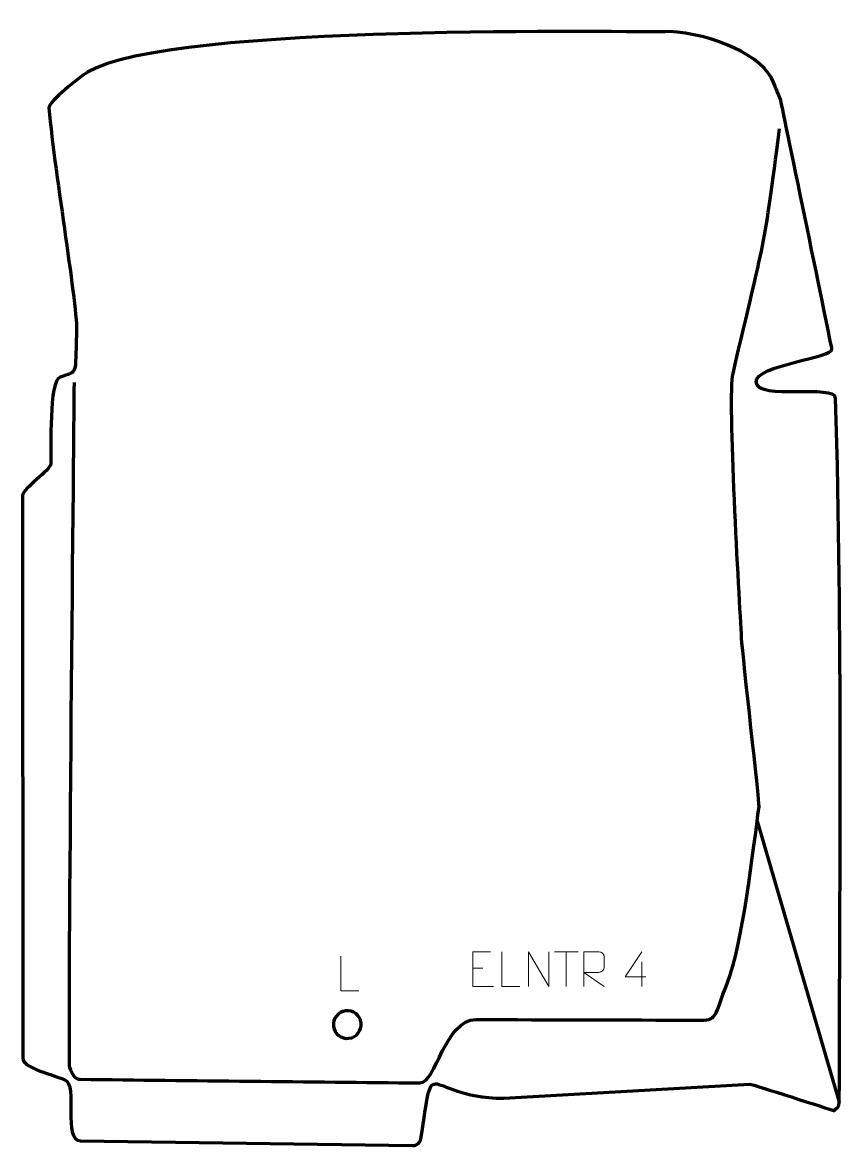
# Model space of a CAD drawing. Header units: millimetres. Extents: x -295 to 297, y -424 to 386.
import ezdxf

# ---------------------------------------------------------------- set-up
doc = ezdxf.new("R2010")
doc.units = ezdxf.units.MM
doc.header["$MEASUREMENT"] = 0
for name, color, linetype in [('layer 1', 7, 'Continuous'), ('layer 2', 7, 'Continuous'), ('layer 3', 7, 'Continuous')]:
    doc.layers.add(name, color=color, linetype=linetype)

msp = doc.modelspace()

# ---------------------------------------------------------------- linework, layer by layer
at = {"layer": 'layer 1', "color": 250, "lineweight": 9}
for points, knots in [([(-52.3206, -312.7104), (-52.3206, -312.7104), (-65.2697, -312.7104), (-65.2697, -312.7104), (-65.2697, -312.7104), (-65.2697, -312.7104), (-65.2697, -287.7568), (-65.2697, -287.7568)], [0, 0, 0, 0, 0.33333333, 0.33333333, 0.33333333, 0.33333333, 1, 1, 1, 1]), ([(42.7493, -284.5817), (42.7493, -284.5817), (29.8754, -284.5817), (29.8754, -284.5817), (29.8754, -284.5817), (29.8754, -284.5817), (29.8754, -309.5353), (29.8754, -309.5353), (29.8754, -309.5353), (29.8754, -309.5353), (44.7412, -309.5353), (44.7412, -309.5353)], [0, 0, 0, 0, 0.25, 0.25, 0.25, 0.25, 0.5, 0.5, 0.5, 0.5, 1, 1, 1, 1]), ([(63.7828, -309.5353), (63.7828, -309.5353), (50.8337, -309.5353), (50.8337, -309.5353), (50.8337, -309.5353), (50.8337, -309.5353), (50.8337, -284.5817), (50.8337, -284.5817)], [0, 0, 0, 0, 0.33333333, 0.33333333, 0.33333333, 0.33333333, 1, 1, 1, 1]), ([(69.9809, -309.5352), (69.9809, -309.5352), (69.9809, -284.5817), (69.9809, -284.5817), (69.9809, -284.5817), (69.9809, -284.5817), (84.6357, -309.5352), (84.6357, -309.5352), (84.6357, -309.5352), (84.6357, -309.5352), (84.6357, -284.5817), (84.6357, -284.5817)], [0, 0, 0, 0, 0.25, 0.25, 0.25, 0.25, 0.5, 0.5, 0.5, 0.5, 1, 1, 1, 1]), ([(109.9762, -309.5352), (109.9762, -309.5352), (109.9762, -284.5817), (109.9762, -284.5817), (109.9762, -284.5817), (113.571, -284.5817), (117.1665, -284.5817), (120.7617, -284.5817), (120.7617, -284.5817), (123.087, -284.6194), (124.6443, -286.1094), (124.6402, -288.4758), (124.6402, -288.4758), (124.6398, -290.5113), (124.6398, -293.5707), (124.6402, -295.6067), (124.6402, -295.6067), (124.6337, -297.4822), (122.8214, -299.424), (120.8119, -299.4431), (120.8119, -299.4431), (120.8119, -299.4431), (109.9762, -299.4431), (109.9762, -299.4431), (109.9762, -299.4431), (109.9762, -299.4431), (124.6309, -309.5352), (124.6309, -309.5352)], [0, 0, 0, 0, 0.125, 0.125, 0.125, 0.125, 0.25, 0.25, 0.25, 0.25, 0.375, 0.375, 0.375, 0.375, 0.5, 0.5, 0.5, 0.5, 0.625, 0.625, 0.625, 0.625, 0.75, 0.75, 0.75, 0.75, 1, 1, 1, 1]), ([(154.7191, -302.6419), (154.7191, -302.6419), (139.8974, -302.6419), (139.8974, -302.6419), (139.8974, -302.6419), (139.8974, -302.6419), (151.775, -284.5714), (151.775, -284.5714)], [0, 0, 0, 0, 0.33333333, 0.33333333, 0.33333333, 0.33333333, 1, 1, 1, 1])]:
    msp.add_open_spline(points, degree=3, knots=knots, dxfattribs=at)
for points in [[(88.8147, -284.6052), (88.8147, -284.6052), (105.8019, -284.6052), (105.8019, -284.6052)], [(97.3085, -309.5352), (97.3085, -309.5352), (97.3085, -284.5817), (97.3085, -284.5817)], [(29.8754, -296.4614), (29.8754, -296.4614), (37.0435, -296.4614), (37.0435, -296.4614)], [(151.775, -291.8808), (151.775, -291.8808), (151.775, -309.5455), (151.775, -309.5455)]]:
    msp.add_open_spline(points, degree=3, dxfattribs=at)
at = {"layer": 'layer 2', "color": 22, "lineweight": 158}
msp.add_open_spline([(171.6638, 379.3926), (202.3499, 378.0565), (239.7135, 362.2687), (247.1144, 342.2598), (247.1144, 342.2598), (249.8775, 334.7895), (247.0274, 342.4102), (251.8645, 330.3959), (251.8645, 330.3959), (252.4506, 328.9403), (285.6326, 166.885), (289.0065, 150.5005), (289.0065, 150.5005), (290.3831, 143.8156), (233.3794, 139.0783), (234.3166, 126.4901), (234.3166, 126.4901), (235.3442, 112.6877), (291.3568, 125.2938), (291.6561, 114.7945), (291.6561, 114.7945), (296.6171, -59.1973), (294.6607, -218.2544), (294.2808, -393.1775), (294.2808, -393.1775), (294.274, -396.3072), (292.4651, -397.4854), (290.4084, -399.2129), (290.4084, -399.2129), (287.719, -398.2485), (231.367, -380.2137), (229.8295, -379.9942), (229.8295, -379.9942), (229.8295, -379.9942), (52.3819, -390.2662), (52.3819, -390.2662), (52.3819, -390.2662), (21.0208, -389.9932), (8.889, -379.6722), (2.9246, -379.8447), (2.9246, -379.8447), (-2.3693, -379.9978), (-2.8051, -388.4169), (-7.5155, -419.4641), (-7.5155, -419.4641), (-7.9554, -422.3632), (-10.5607, -424.3648), (-13.4928, -424.3225), (-13.4928, -424.3225), (-13.4928, -424.3225), (-253.0705, -420.8578), (-253.0705, -420.8578), (-253.0705, -420.8578), (-266.5909, -420.6624), (-254.1569, -380.8296), (-264.8158, -376.7374), (-264.8158, -376.7374), (-277.4503, -371.8868), (-294.7045, -367.9622), (-294.7089, -361.1967), (-294.7089, -361.1967), (-294.7089, -361.1967), (-294.9793, 44.7336), (-294.9793, 44.7336), (-294.9793, 44.7336), (-294.9825, 49.5915), (-274.5766, 62.9598), (-274.4463, 67.6178), (-274.4463, 67.6178), (-274.1574, 77.9499), (-276.099, 127.3968), (-267.8762, 130.1178), (-267.8762, 130.1178), (-254.5478, 134.5284), (-257.3017, 131.1935), (-255.9459, 161.0292), (-255.9459, 161.0292), (-255.0392, 180.9827), (-271.316, 273.7334), (-275.9143, 324.4573), (-275.9143, 324.4573), (-276.283, 328.5253), (-253.9403, 346.6308), (-248.1042, 350.1243), (-248.1042, 350.1243), (-188.1279, 386.0258), (149.4433, 378.4016), (171.6638, 379.3926)], degree=3, knots=[0, 0, 0, 0, 0.04347826, 0.04347826, 0.04347826, 0.04347826, 0.08695652, 0.08695652, 0.08695652, 0.08695652, 0.13043478, 0.13043478, 0.13043478, 0.13043478, 0.17391304, 0.17391304, 0.17391304, 0.17391304, 0.2173913, 0.2173913, 0.2173913, 0.2173913, 0.26086957, 0.26086957, 0.26086957, 0.26086957, 0.30434783, 0.30434783, 0.30434783, 0.30434783, 0.34782609, 0.34782609, 0.34782609, 0.34782609, 0.39130435, 0.39130435, 0.39130435, 0.39130435, 0.43478261, 0.43478261, 0.43478261, 0.43478261, 0.47826087, 0.47826087, 0.47826087, 0.47826087, 0.52173913, 0.52173913, 0.52173913, 0.52173913, 0.56521739, 0.56521739, 0.56521739, 0.56521739, 0.60869565, 0.60869565, 0.60869565, 0.60869565, 0.65217391, 0.65217391, 0.65217391, 0.65217391, 0.69565217, 0.69565217, 0.69565217, 0.69565217, 0.73913043, 0.73913043, 0.73913043, 0.73913043, 0.7826087, 0.7826087, 0.7826087, 0.7826087, 0.82608696, 0.82608696, 0.82608696, 0.82608696, 0.86956522, 0.86956522, 0.86956522, 0.86956522, 0.91304348, 0.91304348, 0.91304348, 0.91304348, 1, 1, 1, 1], dxfattribs=at)
at = {"layer": 'layer 2', "color": 250, "lineweight": 200}
msp.add_open_spline([(-59.4505, -347.0068), (-64.9321, -347.6799), (-69.9216, -343.7817), (-70.5946, -338.3), (-70.5946, -338.3), (-71.2677, -332.8184), (-67.3695, -327.8289), (-61.8878, -327.1559), (-61.8878, -327.1559), (-56.4062, -326.4828), (-51.4168, -330.381), (-50.7437, -335.8626), (-50.7437, -335.8626), (-50.0706, -341.3443), (-53.9688, -346.3337), (-59.4505, -347.0068)], degree=3, knots=[0, 0, 0, 0, 0.2, 0.2, 0.2, 0.2, 0.4, 0.4, 0.4, 0.4, 0.6, 0.6, 0.6, 0.6, 1, 1, 1, 1], dxfattribs=at)
at = {"layer": 'layer 3', "color": 142, "lineweight": 158}
msp.add_open_spline([(-257.7715, 126.2208), (-258.1196, 81.7521), (-262.7257, -364.5716), (-261.0382, -368.1202), (-261.0382, -368.1202), (-259.0318, -372.3392), (-257.9563, -376.5368), (-253.2853, -376.5868), (-253.2853, -376.5868), (-171.5947, -377.4618), (-89.9042, -378.3368), (-8.2137, -379.2118), (-8.2137, -379.2118), (3.4604, -379.3368), (9.5353, -333.4548), (32.3701, -333.4905), (32.3701, -333.4905), (85.4951, -333.5739), (138.5645, -333.5801), (191.6918, -333.9649), (191.6918, -333.9649), (207.0597, -334.0762), (203.1797, -332.8187), (213.7121, -306.6607), (213.7121, -306.6607), (224.1499, -280.7377), (232.5384, -208.8763), (236.4107, -179.7454), (236.4107, -179.7454), (236.8773, -176.2346), (224.6066, -72.3996), (223.7907, -58.0444), (223.7907, -58.0444), (222.1784, -29.6767), (213.6342, 115.5784), (217.6535, 132.8028), (217.6535, 132.8028), (240.572, 231.0174), (240.0464, 221.3422), (251.1702, 309.4142)], degree=3, knots=[0, 0, 0, 0, 0.09090909, 0.09090909, 0.09090909, 0.09090909, 0.18181818, 0.18181818, 0.18181818, 0.18181818, 0.27272727, 0.27272727, 0.27272727, 0.27272727, 0.36363636, 0.36363636, 0.36363636, 0.36363636, 0.45454545, 0.45454545, 0.45454545, 0.45454545, 0.54545455, 0.54545455, 0.54545455, 0.54545455, 0.63636364, 0.63636364, 0.63636364, 0.63636364, 0.72727273, 0.72727273, 0.72727273, 0.72727273, 0.81818182, 0.81818182, 0.81818182, 0.81818182, 1, 1, 1, 1], dxfattribs=at)
msp.add_open_spline([(235.009, -190.2875), (235.009, -190.2875), (294.2808, -393.1775), (294.2808, -393.1775)], degree=3, dxfattribs=at)

doc.saveas('drawing.dxf')
